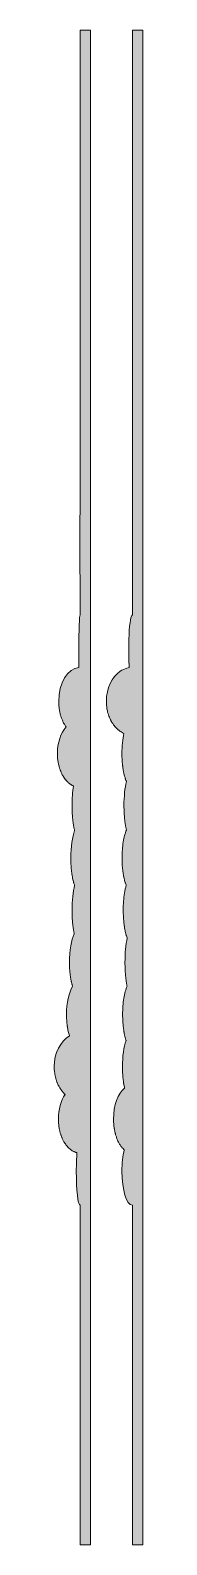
# Model space of a CAD drawing. Header units: inches. Extents: x -5 to 584, y 0 to 596.
# Drawn here: x 30 to 64, y 0 to 580 of the extents above; entities that cross this region are included whole.
import ezdxf

# ---------------------------------------------------------------- set-up
doc = ezdxf.new("R2010")
doc.units = ezdxf.units.IN
doc.header["$MEASUREMENT"] = 0
doc.layers.add('Layer 1', color=7, linetype='Continuous')

# ---------------------------------------------------------------- blocks, each defined once
blk = doc.blocks.new('block 2')
at = {"layer": 'Layer 1', "true_color": 0xff0000}
h = blk.add_hatch(color=1, dxfattribs=at)
h.dxf.hatch_style = 2
edge = h.paths.add_edge_path()
edge.add_spline(control_points=[(40, 396), (39.96, 396), (39.92, 390.18), (39.92, 383), (39.92, 375.82), (39.96, 370), (40, 370), (40, 370), (40, 356), (40, 356), (39.72, 356), (39.49, 350.18), (39.49, 343), (39.49, 342.42), (39.49, 341.86), (39.5, 341.3), (39.5, 341.15), (39.5, 341.01), (39.5, 340.86), (39.5, 340.39), (39.5, 339.93), (39.51, 339.48), (39.51, 339.4), (39.51, 339.31), (39.51, 339.22), (39.52, 338.7), (39.53, 338.19), (39.53, 337.7), (39.54, 337.59), (39.54, 337.48), (39.54, 337.36), (39.55, 336.96), (39.56, 336.57), (39.57, 336.19), (39.57, 336.12), (39.57, 336.05), (39.57, 335.98), (35.24, 335.63), (31.8, 329.95), (31.8, 323), (31.8, 322.53), (31.82, 322.07), (31.85, 321.61), (31.86, 321.46), (31.88, 321.31), (31.9, 321.16), (31.92, 320.86), (31.95, 320.56), (31.99, 320.26), (32.01, 320.09), (32.04, 319.92), (32.07, 319.75), (32.12, 319.48), (32.16, 319.22), (32.21, 318.97), (32.25, 318.79), (32.29, 318.61), (32.33, 318.44), (32.39, 318.2), (32.45, 317.96), (32.51, 317.73), (32.56, 317.55), (32.62, 317.38), (32.67, 317.21), (32.74, 316.99), (32.81, 316.77), (32.89, 316.55), (32.95, 316.38), (33.01, 316.22), (33.08, 316.06), (33.16, 315.85), (33.25, 315.64), (33.34, 315.44), (33.41, 315.29), (33.48, 315.14), (33.56, 314.99), (33.65, 314.79), (33.75, 314.6), (33.86, 314.42), (33.93, 314.27), (34.01, 314.13), (34.1, 314), (34.21, 313.82), (34.32, 313.64), (34.44, 313.47), (34.49, 313.39), (34.55, 313.29), (34.61, 313.21), (32.59, 310.83), (31.29, 307.14), (31.29, 303), (31.29, 302.59), (31.31, 302.18), (31.34, 301.78), (31.34, 301.65), (31.36, 301.52), (31.37, 301.39), (31.39, 301.12), (31.42, 300.84), (31.45, 300.57), (31.47, 300.43), (31.49, 300.29), (31.51, 300.15), (31.55, 299.89), (31.59, 299.64), (31.64, 299.39), (31.67, 299.25), (31.69, 299.12), (31.72, 298.99), (31.78, 298.71), (31.85, 298.43), (31.93, 298.15), (31.95, 298.07), (31.97, 297.98), (31.99, 297.89), (32.09, 297.54), (32.21, 297.19), (32.33, 296.85), (32.36, 296.77), (32.39, 296.69), (32.43, 296.61), (32.52, 296.35), (32.62, 296.1), (32.73, 295.86), (32.78, 295.75), (32.83, 295.64), (32.88, 295.53), (32.98, 295.32), (33.08, 295.11), (33.19, 294.91), (33.25, 294.81), (33.31, 294.7), (33.37, 294.59), (33.48, 294.39), (33.6, 294.19), (33.73, 294), (33.78, 293.92), (33.83, 293.83), (33.89, 293.74), (34.07, 293.47), (34.26, 293.21), (34.46, 292.97), (34.47, 292.96), (34.47, 292.96), (34.48, 292.95), (34.67, 292.71), (34.87, 292.49), (35.08, 292.28), (35.14, 292.21), (35.22, 292.15), (35.28, 292.08), (35.43, 291.94), (35.58, 291.8), (35.74, 291.67), (35.82, 291.6), (35.9, 291.54), (35.99, 291.47), (36.14, 291.35), (36.29, 291.24), (36.45, 291.14), (36.54, 291.08), (36.62, 291.02), (36.7, 290.97), (36.89, 290.86), (37.08, 290.76), (37.27, 290.66), (37.33, 290.63), (37.38, 290.6), (37.44, 290.57), (37.45, 290.57), (37.47, 290.56), (37.48, 290.55), (37.12, 288.42), (36.9, 285.82), (36.9, 283), (36.9, 282.54), (36.91, 282.09), (36.92, 281.64), (36.92, 281.49), (36.93, 281.35), (36.94, 281.2), (36.94, 280.9), (36.95, 280.61), (36.97, 280.32), (36.98, 280.14), (36.99, 279.98), (37, 279.8), (37.02, 279.55), (37.03, 279.3), (37.05, 279.05), (37.06, 278.87), (37.08, 278.7), (37.09, 278.52), (37.12, 278.29), (37.13, 278.05), (37.16, 277.83), (37.18, 277.65), (37.2, 277.49), (37.22, 277.32), (37.24, 277.1), (37.27, 276.88), (37.29, 276.67), (37.32, 276.5), (37.34, 276.34), (37.37, 276.18), (37.4, 275.98), (37.43, 275.78), (37.46, 275.59), (37.48, 275.43), (37.51, 275.27), (37.54, 275.12), (37.57, 274.93), (37.61, 274.75), (37.64, 274.57), (37.67, 274.42), (37.71, 274.28), (37.74, 274.14), (37.78, 273.97), (37.81, 273.8), (37.85, 273.65), (37.86, 273.59), (37.88, 273.54), (37.89, 273.48), (37.01, 271.12), (36.43, 267.3), (36.43, 263), (36.43, 262.5), (36.44, 262.01), (36.46, 261.53), (36.46, 261.37), (36.47, 261.22), (36.48, 261.06), (36.49, 260.74), (36.5, 260.41), (36.52, 260.1), (36.53, 259.92), (36.55, 259.75), (36.56, 259.58), (36.58, 259.28), (36.61, 258.99), (36.63, 258.71), (36.65, 258.54), (36.67, 258.38), (36.68, 258.21), (36.72, 257.92), (36.75, 257.63), (36.79, 257.34), (36.81, 257.2), (36.83, 257.07), (36.85, 256.93), (36.9, 256.53), (36.97, 256.14), (37.04, 255.76), (37.04, 255.75), (37.04, 255.74), (37.04, 255.74), (37.11, 255.35), (37.19, 254.99), (37.27, 254.63), (37.3, 254.52), (37.32, 254.42), (37.35, 254.31), (37.41, 254.07), (37.47, 253.84), (37.53, 253.62), (37.57, 253.5), (37.6, 253.39), (37.64, 253.28), (37.7, 253.08), (37.76, 252.89), (37.83, 252.71), (37.85, 252.65), (37.87, 252.58), (37.89, 252.52), (37.28, 250.14), (36.9, 246.76), (36.9, 243), (36.9, 242.55), (36.91, 242.11), (36.92, 241.68), (36.92, 241.53), (36.93, 241.39), (36.93, 241.24), (36.94, 240.96), (36.95, 240.68), (36.96, 240.4), (36.97, 240.22), (36.99, 240.05), (37, 239.88), (37.01, 239.64), (37.02, 239.4), (37.04, 239.16), (37.05, 238.99), (37.07, 238.82), (37.08, 238.65), (37.1, 238.42), (37.12, 238.19), (37.14, 237.98), (37.16, 237.8), (37.18, 237.64), (37.2, 237.47), (37.22, 237.26), (37.24, 237.05), (37.27, 236.85), (37.29, 236.68), (37.32, 236.52), (37.34, 236.36), (37.37, 236.17), (37.39, 235.97), (37.42, 235.78), (37.45, 235.62), (37.48, 235.47), (37.5, 235.32), (37.54, 235.14), (37.57, 234.96), (37.6, 234.78), (37.63, 234.63), (37.66, 234.5), (37.69, 234.35), (37.72, 234.21), (37.75, 234.05), (37.78, 233.92), (36.66, 231.6), (35.92, 227.58), (35.92, 223), (35.92, 222.55), (35.93, 222.11), (35.94, 221.67), (35.95, 221.59), (35.95, 221.52), (35.95, 221.44), (35.97, 221.08), (35.98, 220.73), (36, 220.38), (36.01, 220.24), (36.03, 220.1), (36.04, 219.96), (36.06, 219.69), (36.08, 219.41), (36.1, 219.14), (36.12, 218.93), (36.15, 218.74), (36.17, 218.53), (36.2, 218.34), (36.22, 218.14), (36.24, 217.95), (36.27, 217.77), (36.29, 217.59), (36.32, 217.42), (36.35, 217.21), (36.38, 217.01), (36.41, 216.81), (36.44, 216.66), (36.47, 216.52), (36.5, 216.37), (36.54, 216.16), (36.57, 215.94), (36.62, 215.74), (36.65, 215.59), (36.68, 215.46), (36.72, 215.32), (36.76, 215.12), (36.8, 214.92), (36.85, 214.74), (36.89, 214.6), (36.92, 214.48), (36.96, 214.35), (37.01, 214.17), (37.06, 213.99), (37.11, 213.82), (35.71, 211.49), (34.78, 207.52), (34.78, 203), (34.78, 202.3), (34.81, 201.62), (34.86, 200.94), (34.86, 200.84), (34.87, 200.73), (34.88, 200.62), (34.92, 199.99), (34.99, 199.37), (35.07, 198.77), (35.09, 198.66), (35.1, 198.54), (35.12, 198.43), (35.21, 197.83), (35.32, 197.25), (35.44, 196.7), (35.45, 196.63), (35.47, 196.57), (35.49, 196.51), (35.61, 195.97), (35.75, 195.46), (35.9, 194.98), (35.91, 194.94), (35.92, 194.9), (35.93, 194.86), (32.48, 192.83), (30.08, 188.28), (30.08, 183), (30.08, 182.5), (30.11, 182), (30.15, 181.51), (30.16, 181.35), (30.18, 181.2), (30.2, 181.05), (30.24, 180.71), (30.29, 180.38), (30.34, 180.06), (30.37, 179.89), (30.41, 179.72), (30.44, 179.55), (30.51, 179.24), (30.58, 178.94), (30.66, 178.64), (30.7, 178.49), (30.75, 178.33), (30.79, 178.17), (30.89, 177.84), (31.01, 177.52), (31.13, 177.21), (31.17, 177.1), (31.2, 176.99), (31.25, 176.88), (31.42, 176.47), (31.6, 176.07), (31.8, 175.68), (31.85, 175.59), (31.9, 175.51), (31.95, 175.43), (32.11, 175.13), (32.28, 174.84), (32.46, 174.57), (32.54, 174.44), (32.62, 174.33), (32.71, 174.21), (32.87, 173.98), (33.03, 173.76), (33.21, 173.54), (33.3, 173.43), (33.4, 173.31), (33.5, 173.2), (33.68, 172.99), (33.87, 172.79), (34.06, 172.6), (34.13, 172.54), (34.19, 172.46), (34.26, 172.4), (32.67, 170.03), (31.69, 166.7), (31.69, 163), (31.69, 162.57), (31.7, 162.15), (31.73, 161.73), (31.74, 161.59), (31.75, 161.45), (31.76, 161.31), (31.79, 161.03), (31.81, 160.76), (31.84, 160.49), (31.86, 160.33), (31.89, 160.17), (31.92, 160.01), (31.95, 159.77), (31.99, 159.53), (32.03, 159.29), (32.07, 159.12), (32.1, 158.96), (32.14, 158.8), (32.19, 158.58), (32.24, 158.36), (32.29, 158.14), (32.34, 157.98), (32.38, 157.82), (32.43, 157.66), (32.49, 157.45), (32.55, 157.24), (32.62, 157.03), (32.67, 156.88), (32.72, 156.73), (32.78, 156.58), (32.85, 156.38), (32.93, 156.18), (33.01, 155.99), (33.07, 155.84), (33.13, 155.7), (33.19, 155.56), (33.27, 155.37), (33.36, 155.18), (33.45, 155), (33.52, 154.87), (33.59, 154.74), (33.66, 154.61), (33.76, 154.43), (33.86, 154.25), (33.97, 154.08), (34.03, 153.96), (34.1, 153.84), (34.17, 153.73), (34.29, 153.55), (34.42, 153.38), (34.54, 153.21), (34.61, 153.12), (34.67, 153.02), (34.74, 152.93), (34.92, 152.71), (35.1, 152.5), (35.28, 152.3), (35.31, 152.27), (35.33, 152.24), (35.36, 152.22), (35.57, 151.99), (35.79, 151.79), (36.01, 151.59), (36.08, 151.53), (36.16, 151.48), (36.23, 151.43), (36.39, 151.3), (36.54, 151.18), (36.71, 151.07), (36.8, 151), (36.89, 150.95), (36.99, 150.89), (37.13, 150.8), (37.28, 150.71), (37.44, 150.64), (37.54, 150.59), (37.64, 150.54), (37.75, 150.5), (37.9, 150.43), (38.04, 150.37), (38.2, 150.32), (38.31, 150.28), (38.42, 150.25), (38.53, 150.22), (38.62, 150.19), (38.7, 150.16), (38.79, 150.14), (38.64, 148.09), (38.55, 145.64), (38.55, 143), (38.55, 135.82), (39.2, 130), (40, 130), (40, 130), (40, 116), (40, 116), (39.98, 116), (39.96, 110.18), (39.96, 103), (39.96, 95.82), (39.98, 90), (40, 90), (40, 90), (40, 0), (40, 0), (40, 0), (44, 0), (44, 0), (44, 0), (44, 580), (44, 580), (44, 580), (40, 580), (40, 580), (40, 580), (40, 396), (40, 396)], knot_values=[0, 0, 0, 0, 1, 1, 1, 2, 2, 2, 3, 3, 3, 4, 4, 4, 5, 5, 5, 6, 6, 6, 7, 7, 7, 8, 8, 8, 9, 9, 9, 10, 10, 10, 11, 11, 11, 12, 12, 12, 13, 13, 13, 14, 14, 14, 15, 15, 15, 16, 16, 16, 17, 17, 17, 18, 18, 18, 19, 19, 19, 20, 20, 20, 21, 21, 21, 22, 22, 22, 23, 23, 23, 24, 24, 24, 25, 25, 25, 26, 26, 26, 27, 27, 27, 28, 28, 28, 29, 29, 29, 30, 30, 30, 31, 31, 31, 32, 32, 32, 33, 33, 33, 34, 34, 34, 35, 35, 35, 36, 36, 36, 37, 37, 37, 38, 38, 38, 39, 39, 39, 40, 40, 40, 41, 41, 41, 42, 42, 42, 43, 43, 43, 44, 44, 44, 45, 45, 45, 46, 46, 46, 47, 47, 47, 48, 48, 48, 49, 49, 49, 50, 50, 50, 51, 51, 51, 52, 52, 52, 53, 53, 53, 54, 54, 54, 55, 55, 55, 56, 56, 56, 57, 57, 57, 58, 58, 58, 59, 59, 59, 60, 60, 60, 61, 61, 61, 62, 62, 62, 63, 63, 63, 64, 64, 64, 65, 65, 65, 66, 66, 66, 67, 67, 67, 68, 68, 68, 69, 69, 69, 70, 70, 70, 71, 71, 71, 72, 72, 72, 73, 73, 73, 74, 74, 74, 75, 75, 75, 76, 76, 76, 77, 77, 77, 78, 78, 78, 79, 79, 79, 80, 80, 80, 81, 81, 81, 82, 82, 82, 83, 83, 83, 84, 84, 84, 85, 85, 85, 86, 86, 86, 87, 87, 87, 88, 88, 88, 89, 89, 89, 90, 90, 90, 91, 91, 91, 92, 92, 92, 93, 93, 93, 94, 94, 94, 95, 95, 95, 96, 96, 96, 97, 97, 97, 98, 98, 98, 99, 99, 99, 100, 100, 100, 101, 101, 101, 102, 102, 102, 103, 103, 103, 104, 104, 104, 105, 105, 105, 106, 106, 106, 107, 107, 107, 108, 108, 108, 109, 109, 109, 110, 110, 110, 111, 111, 111, 112, 112, 112, 113, 113, 113, 114, 114, 114, 115, 115, 115, 116, 116, 116, 117, 117, 117, 118, 118, 118, 119, 119, 119, 120, 120, 120, 121, 121, 121, 122, 122, 122, 123, 123, 123, 124, 124, 124, 125, 125, 125, 126, 126, 126, 127, 127, 127, 128, 128, 128, 129, 129, 129, 130, 130, 130, 131, 131, 131, 132, 132, 132, 133, 133, 133, 134, 134, 134, 135, 135, 135, 136, 136, 136, 137, 137, 137, 138, 138, 138, 139, 139, 139, 140, 140, 140, 141, 141, 141, 142, 142, 142, 143, 143, 143, 144, 144, 144, 145, 145, 145, 146, 146, 146, 147, 147, 147, 148, 148, 148, 149, 149, 149, 150, 150, 150, 151, 151, 151, 152, 152, 152, 153, 153, 153, 154, 154, 154, 155, 155, 155, 156, 156, 156, 157, 157, 157, 158, 158, 158, 159, 159, 159, 160, 160, 160, 161, 161, 161, 162, 162, 162, 163, 163, 163, 164, 164, 164, 165, 165, 165, 166, 166, 166, 167, 167, 167, 168, 168, 168, 169, 169, 169, 170, 170, 170, 171, 171, 171, 172, 172, 172, 173, 173, 173, 174, 174, 174, 175, 175, 175, 176, 176, 176, 177, 177, 177, 178, 178, 178, 179, 179, 179, 180, 180, 180, 181, 181, 181, 182, 182, 182, 183, 183, 183, 184, 184, 184, 185, 185, 185, 186, 186, 186, 187, 187, 187, 188, 188, 188, 189, 189, 189, 189], degree=3, periodic=1)
h = blk.add_hatch(color=1, dxfattribs=at)
h.dxf.hatch_style = 2
edge = h.paths.add_edge_path()
edge.add_spline(control_points=[(60, 356), (59.95, 356), (59.9, 355.98), (59.86, 355.93), (59.71, 355.8), (59.58, 355.47), (59.45, 354.98), (58.94, 353), (58.59, 348.38), (58.59, 343), (58.59, 342.99), (58.59, 342.98), (58.59, 342.98), (58.59, 342.4), (58.59, 341.84), (58.6, 341.29), (58.6, 341.14), (58.61, 340.99), (58.61, 340.84), (58.62, 340.35), (58.63, 339.88), (58.64, 339.41), (58.65, 339.34), (58.65, 339.26), (58.65, 339.19), (58.67, 338.67), (58.69, 338.17), (58.71, 337.68), (58.72, 337.62), (58.72, 337.56), (58.72, 337.51), (58.72, 337.43), (58.73, 337.36), (58.73, 337.28), (58.76, 336.88), (58.78, 336.49), (58.8, 336.11), (58.81, 336.04), (58.81, 335.97), (58.82, 335.91), (58.51, 335.86), (58.2, 335.8), (57.9, 335.71), (57, 335.46), (56.15, 335.05), (55.36, 334.51), (52.2, 332.33), (50.04, 327.99), (50.04, 323), (50.04, 322.59), (50.06, 322.18), (50.09, 321.78), (50.1, 321.66), (50.11, 321.54), (50.12, 321.42), (50.15, 321.14), (50.18, 320.86), (50.22, 320.58), (50.24, 320.45), (50.26, 320.32), (50.28, 320.19), (50.33, 319.91), (50.38, 319.64), (50.44, 319.37), (50.46, 319.26), (50.49, 319.15), (50.51, 319.04), (50.6, 318.67), (50.7, 318.31), (50.82, 317.95), (50.83, 317.92), (50.84, 317.89), (50.85, 317.86), (50.96, 317.54), (51.08, 317.22), (51.2, 316.91), (51.25, 316.8), (51.29, 316.7), (51.34, 316.59), (51.44, 316.36), (51.55, 316.13), (51.66, 315.91), (51.71, 315.8), (51.77, 315.69), (51.82, 315.59), (51.94, 315.36), (52.07, 315.14), (52.2, 314.92), (52.26, 314.84), (52.3, 314.75), (52.36, 314.67), (52.54, 314.38), (52.74, 314.1), (52.94, 313.83), (52.97, 313.79), (53.01, 313.75), (53.04, 313.71), (53.22, 313.48), (53.4, 313.27), (53.59, 313.06), (53.66, 312.98), (53.74, 312.9), (53.81, 312.83), (53.97, 312.66), (54.13, 312.5), (54.3, 312.35), (54.38, 312.28), (54.46, 312.2), (54.54, 312.13), (54.72, 311.98), (54.91, 311.83), (55.1, 311.69), (55.17, 311.64), (55.23, 311.59), (55.3, 311.54), (55.32, 311.52), (55.34, 311.51), (55.36, 311.49), (55.6, 311.33), (55.84, 311.18), (56.09, 311.04), (56.15, 311.01), (56.21, 310.98), (56.26, 310.95), (56.43, 310.86), (56.6, 310.77), (56.78, 310.7), (56.29, 308.54), (56, 305.88), (56, 303), (56, 302.49), (56.01, 301.99), (56.03, 301.49), (56.03, 301.33), (56.04, 301.18), (56.05, 301.03), (56.07, 300.69), (56.09, 300.35), (56.11, 300.02), (56.12, 299.85), (56.14, 299.68), (56.15, 299.52), (56.18, 299.19), (56.21, 298.88), (56.24, 298.57), (56.26, 298.42), (56.28, 298.27), (56.29, 298.12), (56.34, 297.72), (56.4, 297.33), (56.46, 296.95), (56.47, 296.91), (56.47, 296.86), (56.48, 296.82), (56.55, 296.4), (56.63, 296), (56.71, 295.61), (56.74, 295.49), (56.76, 295.38), (56.79, 295.27), (56.85, 295), (56.91, 294.74), (56.98, 294.48), (57.02, 294.36), (57.05, 294.23), (57.09, 294.11), (57.15, 293.88), (57.23, 293.65), (57.3, 293.43), (57.33, 293.33), (57.37, 293.22), (57.41, 293.12), (57.5, 292.86), (57.6, 292.62), (57.7, 292.39), (57.71, 292.35), (57.73, 292.3), (57.74, 292.26), (57.15, 289.91), (56.78, 286.63), (56.78, 283), (56.78, 282.55), (56.79, 282.1), (56.8, 281.66), (56.8, 281.66), (56.8, 281.65), (56.8, 281.65), (56.81, 281.51), (56.81, 281.37), (56.82, 281.22), (56.83, 280.93), (56.84, 280.64), (56.85, 280.36), (56.86, 280.19), (56.87, 280.02), (56.88, 279.84), (56.9, 279.6), (56.91, 279.35), (56.93, 279.11), (56.95, 278.93), (56.96, 278.76), (56.98, 278.58), (57, 278.36), (57.02, 278.13), (57.04, 277.91), (57.06, 277.73), (57.08, 277.57), (57.1, 277.4), (57.13, 277.18), (57.15, 276.97), (57.18, 276.76), (57.18, 276.75), (57.18, 276.74), (57.18, 276.72), (57.2, 276.57), (57.23, 276.43), (57.25, 276.28), (57.28, 276.08), (57.31, 275.88), (57.34, 275.69), (57.37, 275.53), (57.4, 275.38), (57.43, 275.23), (57.46, 275.04), (57.49, 274.86), (57.53, 274.68), (57.56, 274.53), (57.59, 274.39), (57.63, 274.25), (57.66, 274.08), (57.7, 273.92), (57.74, 273.76), (57.74, 273.74), (57.75, 273.72), (57.75, 273.7), (57.23, 272.53), (56.81, 270.97), (56.51, 269.14), (56.21, 267.31), (56.04, 265.22), (56.04, 263), (56.04, 262.99), (56.04, 262.99), (56.04, 262.98), (56.04, 262.49), (56.05, 262.01), (56.07, 261.54), (56.07, 261.38), (56.08, 261.22), (56.09, 261.07), (56.1, 260.74), (56.12, 260.42), (56.14, 260.11), (56.15, 259.94), (56.17, 259.76), (56.18, 259.59), (56.21, 259.3), (56.23, 259.01), (56.26, 258.73), (56.28, 258.56), (56.3, 258.39), (56.32, 258.23), (56.35, 257.94), (56.39, 257.66), (56.43, 257.39), (56.45, 257.24), (56.47, 257.09), (56.5, 256.95), (56.55, 256.61), (56.61, 256.29), (56.67, 255.96), (56.69, 255.9), (56.7, 255.83), (56.71, 255.76), (56.79, 255.38), (56.87, 255.01), (56.96, 254.66), (56.99, 254.56), (57.02, 254.46), (57.05, 254.36), (57.11, 254.12), (57.18, 253.88), (57.25, 253.65), (57.26, 253.61), (57.28, 253.56), (57.29, 253.52), (57.31, 253.45), (57.34, 253.38), (57.37, 253.31), (57.43, 253.11), (57.5, 252.92), (57.57, 252.74), (57.59, 252.69), (57.61, 252.62), (57.64, 252.57), (57.38, 251.68), (57.15, 250.64), (56.98, 249.49), (56.68, 247.58), (56.51, 245.37), (56.51, 243), (56.51, 242.49), (56.52, 241.99), (56.54, 241.49), (56.54, 241.34), (56.55, 241.18), (56.55, 241.03), (56.57, 240.69), (56.58, 240.35), (56.61, 240.02), (56.62, 239.85), (56.63, 239.69), (56.64, 239.52), (56.66, 239.2), (56.69, 238.89), (56.72, 238.58), (56.74, 238.43), (56.75, 238.28), (56.77, 238.13), (56.81, 237.75), (56.85, 237.37), (56.91, 237), (56.91, 236.95), (56.92, 236.89), (56.93, 236.83), (56.99, 236.41), (57.06, 236.01), (57.13, 235.62), (57.15, 235.51), (57.17, 235.4), (57.19, 235.29), (57.25, 235.02), (57.3, 234.75), (57.36, 234.5), (57.39, 234.37), (57.42, 234.25), (57.45, 234.13), (57.51, 233.89), (57.57, 233.67), (57.64, 233.45), (57.66, 233.38), (57.68, 233.3), (57.7, 233.23), (57.71, 233.2), (57.72, 233.17), (57.73, 233.13), (57.81, 232.88), (57.89, 232.66), (57.97, 232.44), (57.99, 232.39), (58, 232.33), (58.02, 232.28), (57.76, 231.1), (57.55, 229.69), (57.4, 228.12), (57.26, 226.55), (57.18, 224.82), (57.18, 223), (57.18, 222.55), (57.18, 222.11), (57.19, 221.68), (57.19, 221.55), (57.2, 221.42), (57.2, 221.29), (57.21, 220.99), (57.22, 220.69), (57.23, 220.4), (57.24, 220.23), (57.25, 220.08), (57.26, 219.91), (57.27, 219.66), (57.29, 219.41), (57.3, 219.16), (57.31, 218.98), (57.33, 218.81), (57.34, 218.64), (57.36, 218.42), (57.38, 218.19), (57.4, 217.98), (57.41, 217.8), (57.43, 217.64), (57.45, 217.47), (57.47, 217.26), (57.49, 217.05), (57.51, 216.85), (57.53, 216.69), (57.55, 216.53), (57.57, 216.38), (57.6, 216.18), (57.62, 215.97), (57.65, 215.78), (57.67, 215.63), (57.7, 215.48), (57.72, 215.33), (57.75, 215.15), (57.78, 214.96), (57.81, 214.79), (57.84, 214.64), (57.87, 214.5), (57.89, 214.36), (57.92, 214.21), (57.95, 214.06), (57.98, 213.92), (57.47, 212.76), (57.04, 211.18), (56.74, 209.31), (56.44, 207.44), (56.27, 205.29), (56.27, 203), (56.27, 202.99), (56.28, 202.97), (56.28, 202.96), (56.28, 202.5), (56.28, 202.05), (56.3, 201.6), (56.3, 201.44), (56.31, 201.29), (56.32, 201.13), (56.33, 200.83), (56.34, 200.53), (56.36, 200.24), (56.37, 200.06), (56.39, 199.88), (56.4, 199.71), (56.42, 199.44), (56.44, 199.18), (56.46, 198.92), (56.48, 198.74), (56.5, 198.57), (56.52, 198.39), (56.55, 198.15), (56.57, 197.91), (56.6, 197.67), (56.63, 197.5), (56.65, 197.33), (56.68, 197.15), (56.71, 196.93), (56.74, 196.7), (56.78, 196.48), (56.79, 196.39), (56.81, 196.3), (56.82, 196.21), (56.84, 196.14), (56.85, 196.07), (56.86, 196), (56.9, 195.78), (56.95, 195.57), (56.99, 195.36), (57.02, 195.21), (57.05, 195.06), (57.09, 194.92), (57.13, 194.71), (57.18, 194.51), (57.23, 194.31), (57.27, 194.18), (57.3, 194.05), (57.33, 193.93), (57.39, 193.72), (57.45, 193.53), (57.52, 193.33), (57.54, 193.25), (57.57, 193.15), (57.59, 193.07), (56.74, 190.69), (56.2, 187.06), (56.2, 183), (56.2, 183), (56.2, 183), (56.2, 182.99), (56.2, 182.3), (56.22, 181.61), (56.25, 180.95), (56.25, 180.84), (56.26, 180.73), (56.26, 180.62), (56.3, 179.99), (56.35, 179.37), (56.41, 178.77), (56.42, 178.65), (56.43, 178.54), (56.44, 178.42), (56.51, 177.83), (56.58, 177.25), (56.67, 176.7), (56.69, 176.63), (56.7, 176.57), (56.71, 176.5), (56.8, 175.97), (56.9, 175.46), (57.01, 174.97), (57.02, 174.94), (57.03, 174.89), (57.04, 174.86), (54.53, 172.82), (52.78, 168.28), (52.78, 163), (52.78, 162.42), (52.81, 161.86), (52.85, 161.3), (52.86, 161.15), (52.88, 161), (52.89, 160.85), (52.93, 160.38), (52.99, 159.91), (53.06, 159.45), (53.08, 159.37), (53.08, 159.29), (53.1, 159.22), (53.18, 158.69), (53.29, 158.19), (53.42, 157.7), (53.45, 157.58), (53.48, 157.45), (53.51, 157.33), (53.62, 156.93), (53.74, 156.55), (53.87, 156.17), (53.9, 156.08), (53.93, 155.97), (53.97, 155.88), (54.13, 155.43), (54.31, 155.01), (54.5, 154.6), (54.54, 154.51), (54.58, 154.43), (54.63, 154.35), (54.79, 154.02), (54.96, 153.71), (55.14, 153.41), (55.19, 153.32), (55.25, 153.23), (55.3, 153.14), (55.53, 152.8), (55.76, 152.47), (56.01, 152.18), (56.04, 152.13), (56.08, 152.09), (56.12, 152.05), (56.34, 151.8), (56.56, 151.57), (56.79, 151.37), (56.83, 151.33), (56.87, 151.28), (56.91, 151.25), (56.34, 149.01), (56, 146.13), (56, 143), (56, 135.82), (57.79, 130), (60, 130), (60, 130), (60, 0), (60, 0), (60, 0), (64, 0), (64, 0), (64, 0), (64, 580), (64, 580), (64, 580), (60, 580), (60, 580), (60, 580), (60, 356), (60, 356)], knot_values=[0, 0, 0, 0, 1, 1, 1, 2, 2, 2, 3, 3, 3, 4, 4, 4, 5, 5, 5, 6, 6, 6, 7, 7, 7, 8, 8, 8, 9, 9, 9, 10, 10, 10, 11, 11, 11, 12, 12, 12, 13, 13, 13, 14, 14, 14, 15, 15, 15, 16, 16, 16, 17, 17, 17, 18, 18, 18, 19, 19, 19, 20, 20, 20, 21, 21, 21, 22, 22, 22, 23, 23, 23, 24, 24, 24, 25, 25, 25, 26, 26, 26, 27, 27, 27, 28, 28, 28, 29, 29, 29, 30, 30, 30, 31, 31, 31, 32, 32, 32, 33, 33, 33, 34, 34, 34, 35, 35, 35, 36, 36, 36, 37, 37, 37, 38, 38, 38, 39, 39, 39, 40, 40, 40, 41, 41, 41, 42, 42, 42, 43, 43, 43, 44, 44, 44, 45, 45, 45, 46, 46, 46, 47, 47, 47, 48, 48, 48, 49, 49, 49, 50, 50, 50, 51, 51, 51, 52, 52, 52, 53, 53, 53, 54, 54, 54, 55, 55, 55, 56, 56, 56, 57, 57, 57, 58, 58, 58, 59, 59, 59, 60, 60, 60, 61, 61, 61, 62, 62, 62, 63, 63, 63, 64, 64, 64, 65, 65, 65, 66, 66, 66, 67, 67, 67, 68, 68, 68, 69, 69, 69, 70, 70, 70, 71, 71, 71, 72, 72, 72, 73, 73, 73, 74, 74, 74, 75, 75, 75, 76, 76, 76, 77, 77, 77, 78, 78, 78, 79, 79, 79, 80, 80, 80, 81, 81, 81, 82, 82, 82, 83, 83, 83, 84, 84, 84, 85, 85, 85, 86, 86, 86, 87, 87, 87, 88, 88, 88, 89, 89, 89, 90, 90, 90, 91, 91, 91, 92, 92, 92, 93, 93, 93, 94, 94, 94, 95, 95, 95, 96, 96, 96, 97, 97, 97, 98, 98, 98, 99, 99, 99, 100, 100, 100, 101, 101, 101, 102, 102, 102, 103, 103, 103, 104, 104, 104, 105, 105, 105, 106, 106, 106, 107, 107, 107, 108, 108, 108, 109, 109, 109, 110, 110, 110, 111, 111, 111, 112, 112, 112, 113, 113, 113, 114, 114, 114, 115, 115, 115, 116, 116, 116, 117, 117, 117, 118, 118, 118, 119, 119, 119, 120, 120, 120, 121, 121, 121, 122, 122, 122, 123, 123, 123, 124, 124, 124, 125, 125, 125, 126, 126, 126, 127, 127, 127, 128, 128, 128, 129, 129, 129, 130, 130, 130, 131, 131, 131, 132, 132, 132, 133, 133, 133, 134, 134, 134, 135, 135, 135, 136, 136, 136, 137, 137, 137, 138, 138, 138, 139, 139, 139, 140, 140, 140, 141, 141, 141, 142, 142, 142, 143, 143, 143, 144, 144, 144, 145, 145, 145, 146, 146, 146, 147, 147, 147, 148, 148, 148, 149, 149, 149, 150, 150, 150, 151, 151, 151, 152, 152, 152, 153, 153, 153, 154, 154, 154, 155, 155, 155, 156, 156, 156, 157, 157, 157, 158, 158, 158, 159, 159, 159, 160, 160, 160, 161, 161, 161, 162, 162, 162, 163, 163, 163, 164, 164, 164, 165, 165, 165, 166, 166, 166, 167, 167, 167, 168, 168, 168, 169, 169, 169, 170, 170, 170, 171, 171, 171, 172, 172, 172, 173, 173, 173, 174, 174, 174, 175, 175, 175, 176, 176, 176, 177, 177, 177, 178, 178, 178, 179, 179, 179, 180, 180, 180, 181, 181, 181, 182, 182, 182, 183, 183, 183, 184, 184, 184, 185, 185, 185, 186, 186, 186, 187, 187, 187, 188, 188, 188, 188], degree=3, periodic=1)
at = {"layer": 'Layer 1', "lineweight": 0}
for points, knots in [([(40, 396), (39.96, 396), (39.92, 390.18), (39.92, 383), (39.92, 375.82), (39.96, 370), (40, 370), (40, 370), (40, 356), (40, 356), (39.72, 356), (39.49, 350.18), (39.49, 343), (39.49, 342.42), (39.49, 341.86), (39.5, 341.3), (39.5, 341.15), (39.5, 341.01), (39.5, 340.86), (39.5, 340.39), (39.5, 339.93), (39.51, 339.48), (39.51, 339.4), (39.51, 339.31), (39.51, 339.22), (39.52, 338.7), (39.53, 338.19), (39.53, 337.7), (39.54, 337.59), (39.54, 337.48), (39.54, 337.36), (39.55, 336.96), (39.56, 336.57), (39.57, 336.19), (39.57, 336.12), (39.57, 336.05), (39.57, 335.98), (35.24, 335.63), (31.8, 329.95), (31.8, 323), (31.8, 322.53), (31.82, 322.07), (31.85, 321.61), (31.86, 321.46), (31.88, 321.31), (31.9, 321.16), (31.92, 320.86), (31.95, 320.56), (31.99, 320.26), (32.01, 320.09), (32.04, 319.92), (32.07, 319.75), (32.12, 319.48), (32.16, 319.22), (32.21, 318.97), (32.25, 318.79), (32.29, 318.61), (32.33, 318.44), (32.39, 318.2), (32.45, 317.96), (32.51, 317.73), (32.56, 317.55), (32.62, 317.38), (32.67, 317.21), (32.74, 316.99), (32.81, 316.77), (32.89, 316.55), (32.95, 316.38), (33.01, 316.22), (33.08, 316.06), (33.16, 315.85), (33.25, 315.64), (33.34, 315.44), (33.41, 315.29), (33.48, 315.14), (33.56, 314.99), (33.65, 314.79), (33.75, 314.6), (33.86, 314.42), (33.93, 314.27), (34.01, 314.13), (34.1, 314), (34.21, 313.82), (34.32, 313.64), (34.44, 313.47), (34.49, 313.39), (34.55, 313.29), (34.61, 313.21), (32.59, 310.83), (31.29, 307.14), (31.29, 303), (31.29, 302.59), (31.31, 302.18), (31.34, 301.78), (31.34, 301.65), (31.36, 301.52), (31.37, 301.39), (31.39, 301.12), (31.42, 300.84), (31.45, 300.57), (31.47, 300.43), (31.49, 300.29), (31.51, 300.15), (31.55, 299.89), (31.59, 299.64), (31.64, 299.39), (31.67, 299.25), (31.69, 299.12), (31.72, 298.99), (31.78, 298.71), (31.85, 298.43), (31.93, 298.15), (31.95, 298.07), (31.97, 297.98), (31.99, 297.89), (32.09, 297.54), (32.21, 297.19), (32.33, 296.85), (32.36, 296.77), (32.39, 296.69), (32.43, 296.61), (32.52, 296.35), (32.62, 296.1), (32.73, 295.86), (32.78, 295.75), (32.83, 295.64), (32.88, 295.53), (32.98, 295.32), (33.08, 295.11), (33.19, 294.91), (33.25, 294.81), (33.31, 294.7), (33.37, 294.59), (33.48, 294.39), (33.6, 294.19), (33.73, 294), (33.78, 293.92), (33.83, 293.83), (33.89, 293.74), (34.07, 293.47), (34.26, 293.21), (34.46, 292.97), (34.47, 292.96), (34.47, 292.96), (34.48, 292.95), (34.67, 292.71), (34.87, 292.49), (35.08, 292.28), (35.14, 292.21), (35.22, 292.15), (35.28, 292.08), (35.43, 291.94), (35.58, 291.8), (35.74, 291.67), (35.82, 291.6), (35.9, 291.54), (35.99, 291.47), (36.14, 291.35), (36.29, 291.24), (36.45, 291.14), (36.54, 291.08), (36.62, 291.02), (36.7, 290.97), (36.89, 290.86), (37.08, 290.76), (37.27, 290.66), (37.33, 290.63), (37.38, 290.6), (37.44, 290.57), (37.45, 290.57), (37.47, 290.56), (37.48, 290.55), (37.12, 288.42), (36.9, 285.82), (36.9, 283), (36.9, 282.54), (36.91, 282.09), (36.92, 281.64), (36.92, 281.49), (36.93, 281.35), (36.94, 281.2), (36.94, 280.9), (36.95, 280.61), (36.97, 280.32), (36.98, 280.14), (36.99, 279.98), (37, 279.8), (37.02, 279.55), (37.03, 279.3), (37.05, 279.05), (37.06, 278.87), (37.08, 278.7), (37.09, 278.52), (37.12, 278.29), (37.13, 278.05), (37.16, 277.83), (37.18, 277.65), (37.2, 277.49), (37.22, 277.32), (37.24, 277.1), (37.27, 276.88), (37.29, 276.67), (37.32, 276.5), (37.34, 276.34), (37.37, 276.18), (37.4, 275.98), (37.43, 275.78), (37.46, 275.59), (37.48, 275.43), (37.51, 275.27), (37.54, 275.12), (37.57, 274.93), (37.61, 274.75), (37.64, 274.57), (37.67, 274.42), (37.71, 274.28), (37.74, 274.14), (37.78, 273.97), (37.81, 273.8), (37.85, 273.65), (37.86, 273.59), (37.88, 273.54), (37.89, 273.48), (37.01, 271.12), (36.43, 267.3), (36.43, 263), (36.43, 262.5), (36.44, 262.01), (36.46, 261.53), (36.46, 261.37), (36.47, 261.22), (36.48, 261.06), (36.49, 260.74), (36.5, 260.41), (36.52, 260.1), (36.53, 259.92), (36.55, 259.75), (36.56, 259.58), (36.58, 259.28), (36.61, 258.99), (36.63, 258.71), (36.65, 258.54), (36.67, 258.38), (36.68, 258.21), (36.72, 257.92), (36.75, 257.63), (36.79, 257.34), (36.81, 257.2), (36.83, 257.07), (36.85, 256.93), (36.9, 256.53), (36.97, 256.14), (37.04, 255.76), (37.04, 255.75), (37.04, 255.74), (37.04, 255.74), (37.11, 255.35), (37.19, 254.99), (37.27, 254.63), (37.3, 254.52), (37.32, 254.42), (37.35, 254.31), (37.41, 254.07), (37.47, 253.84), (37.53, 253.62), (37.57, 253.5), (37.6, 253.39), (37.64, 253.28), (37.7, 253.08), (37.76, 252.89), (37.83, 252.71), (37.85, 252.65), (37.87, 252.58), (37.89, 252.52), (37.28, 250.14), (36.9, 246.76), (36.9, 243), (36.9, 242.55), (36.91, 242.11), (36.92, 241.68), (36.92, 241.53), (36.93, 241.39), (36.93, 241.24), (36.94, 240.96), (36.95, 240.68), (36.96, 240.4), (36.97, 240.22), (36.99, 240.05), (37, 239.88), (37.01, 239.64), (37.02, 239.4), (37.04, 239.16), (37.05, 238.99), (37.07, 238.82), (37.08, 238.65), (37.1, 238.42), (37.12, 238.19), (37.14, 237.98), (37.16, 237.8), (37.18, 237.64), (37.2, 237.47), (37.22, 237.26), (37.24, 237.05), (37.27, 236.85), (37.29, 236.68), (37.32, 236.52), (37.34, 236.36), (37.37, 236.17), (37.39, 235.97), (37.42, 235.78), (37.45, 235.62), (37.48, 235.47), (37.5, 235.32), (37.54, 235.14), (37.57, 234.96), (37.6, 234.78), (37.63, 234.63), (37.66, 234.5), (37.69, 234.35), (37.72, 234.21), (37.75, 234.05), (37.78, 233.92), (36.66, 231.6), (35.92, 227.58), (35.92, 223), (35.92, 222.55), (35.93, 222.11), (35.94, 221.67), (35.95, 221.59), (35.95, 221.52), (35.95, 221.44), (35.97, 221.08), (35.98, 220.73), (36, 220.38), (36.01, 220.24), (36.03, 220.1), (36.04, 219.96), (36.06, 219.69), (36.08, 219.41), (36.1, 219.14), (36.12, 218.93), (36.15, 218.74), (36.17, 218.53), (36.2, 218.34), (36.22, 218.14), (36.24, 217.95), (36.27, 217.77), (36.29, 217.59), (36.32, 217.42), (36.35, 217.21), (36.38, 217.01), (36.41, 216.81), (36.44, 216.66), (36.47, 216.52), (36.5, 216.37), (36.54, 216.16), (36.57, 215.94), (36.62, 215.74), (36.65, 215.59), (36.68, 215.46), (36.72, 215.32), (36.76, 215.12), (36.8, 214.92), (36.85, 214.74), (36.89, 214.6), (36.92, 214.48), (36.96, 214.35), (37.01, 214.17), (37.06, 213.99), (37.11, 213.82), (35.71, 211.49), (34.78, 207.52), (34.78, 203), (34.78, 202.3), (34.81, 201.62), (34.86, 200.94), (34.86, 200.84), (34.87, 200.73), (34.88, 200.62), (34.92, 199.99), (34.99, 199.37), (35.07, 198.77), (35.09, 198.66), (35.1, 198.54), (35.12, 198.43), (35.21, 197.83), (35.32, 197.25), (35.44, 196.7), (35.45, 196.63), (35.47, 196.57), (35.49, 196.51), (35.61, 195.97), (35.75, 195.46), (35.9, 194.98), (35.91, 194.94), (35.92, 194.9), (35.93, 194.86), (32.48, 192.83), (30.08, 188.28), (30.08, 183), (30.08, 182.5), (30.11, 182), (30.15, 181.51), (30.16, 181.35), (30.18, 181.2), (30.2, 181.05), (30.24, 180.71), (30.29, 180.38), (30.34, 180.06), (30.37, 179.89), (30.41, 179.72), (30.44, 179.55), (30.51, 179.24), (30.58, 178.94), (30.66, 178.64), (30.7, 178.49), (30.75, 178.33), (30.79, 178.17), (30.89, 177.84), (31.01, 177.52), (31.13, 177.21), (31.17, 177.1), (31.2, 176.99), (31.25, 176.88), (31.42, 176.47), (31.6, 176.07), (31.8, 175.68), (31.85, 175.59), (31.9, 175.51), (31.95, 175.43), (32.11, 175.13), (32.28, 174.84), (32.46, 174.57), (32.54, 174.44), (32.62, 174.33), (32.71, 174.21), (32.87, 173.98), (33.03, 173.76), (33.21, 173.54), (33.3, 173.43), (33.4, 173.31), (33.5, 173.2), (33.68, 172.99), (33.87, 172.79), (34.06, 172.6), (34.13, 172.54), (34.19, 172.46), (34.26, 172.4), (32.67, 170.03), (31.69, 166.7), (31.69, 163), (31.69, 162.57), (31.7, 162.15), (31.73, 161.73), (31.74, 161.59), (31.75, 161.45), (31.76, 161.31), (31.79, 161.03), (31.81, 160.76), (31.84, 160.49), (31.86, 160.33), (31.89, 160.17), (31.92, 160.01), (31.95, 159.77), (31.99, 159.53), (32.03, 159.29), (32.07, 159.12), (32.1, 158.96), (32.14, 158.8), (32.19, 158.58), (32.24, 158.36), (32.29, 158.14), (32.34, 157.98), (32.38, 157.82), (32.43, 157.66), (32.49, 157.45), (32.55, 157.24), (32.62, 157.03), (32.67, 156.88), (32.72, 156.73), (32.78, 156.58), (32.85, 156.38), (32.93, 156.18), (33.01, 155.99), (33.07, 155.84), (33.13, 155.7), (33.19, 155.56), (33.27, 155.37), (33.36, 155.18), (33.45, 155), (33.52, 154.87), (33.59, 154.74), (33.66, 154.61), (33.76, 154.43), (33.86, 154.25), (33.97, 154.08), (34.03, 153.96), (34.1, 153.84), (34.17, 153.73), (34.29, 153.55), (34.42, 153.38), (34.54, 153.21), (34.61, 153.12), (34.67, 153.02), (34.74, 152.93), (34.92, 152.71), (35.1, 152.5), (35.28, 152.3), (35.31, 152.27), (35.33, 152.24), (35.36, 152.22), (35.57, 151.99), (35.79, 151.79), (36.01, 151.59), (36.08, 151.53), (36.16, 151.48), (36.23, 151.43), (36.39, 151.3), (36.54, 151.18), (36.71, 151.07), (36.8, 151), (36.89, 150.95), (36.99, 150.89), (37.13, 150.8), (37.28, 150.71), (37.44, 150.64), (37.54, 150.59), (37.64, 150.54), (37.75, 150.5), (37.9, 150.43), (38.04, 150.37), (38.2, 150.32), (38.31, 150.28), (38.42, 150.25), (38.53, 150.22), (38.62, 150.19), (38.7, 150.16), (38.79, 150.14), (38.64, 148.09), (38.55, 145.64), (38.55, 143), (38.55, 135.82), (39.2, 130), (40, 130), (40, 130), (40, 116), (40, 116), (39.98, 116), (39.96, 110.18), (39.96, 103), (39.96, 95.82), (39.98, 90), (40, 90), (40, 90), (40, 0), (40, 0), (40, 0), (44, 0), (44, 0), (44, 0), (44, 580), (44, 580), (44, 580), (40, 580), (40, 580), (40, 580), (40, 396), (40, 396)], [0, 0, 0, 0, 1, 1, 1, 2, 2, 2, 3, 3, 3, 4, 4, 4, 5, 5, 5, 6, 6, 6, 7, 7, 7, 8, 8, 8, 9, 9, 9, 10, 10, 10, 11, 11, 11, 12, 12, 12, 13, 13, 13, 14, 14, 14, 15, 15, 15, 16, 16, 16, 17, 17, 17, 18, 18, 18, 19, 19, 19, 20, 20, 20, 21, 21, 21, 22, 22, 22, 23, 23, 23, 24, 24, 24, 25, 25, 25, 26, 26, 26, 27, 27, 27, 28, 28, 28, 29, 29, 29, 30, 30, 30, 31, 31, 31, 32, 32, 32, 33, 33, 33, 34, 34, 34, 35, 35, 35, 36, 36, 36, 37, 37, 37, 38, 38, 38, 39, 39, 39, 40, 40, 40, 41, 41, 41, 42, 42, 42, 43, 43, 43, 44, 44, 44, 45, 45, 45, 46, 46, 46, 47, 47, 47, 48, 48, 48, 49, 49, 49, 50, 50, 50, 51, 51, 51, 52, 52, 52, 53, 53, 53, 54, 54, 54, 55, 55, 55, 56, 56, 56, 57, 57, 57, 58, 58, 58, 59, 59, 59, 60, 60, 60, 61, 61, 61, 62, 62, 62, 63, 63, 63, 64, 64, 64, 65, 65, 65, 66, 66, 66, 67, 67, 67, 68, 68, 68, 69, 69, 69, 70, 70, 70, 71, 71, 71, 72, 72, 72, 73, 73, 73, 74, 74, 74, 75, 75, 75, 76, 76, 76, 77, 77, 77, 78, 78, 78, 79, 79, 79, 80, 80, 80, 81, 81, 81, 82, 82, 82, 83, 83, 83, 84, 84, 84, 85, 85, 85, 86, 86, 86, 87, 87, 87, 88, 88, 88, 89, 89, 89, 90, 90, 90, 91, 91, 91, 92, 92, 92, 93, 93, 93, 94, 94, 94, 95, 95, 95, 96, 96, 96, 97, 97, 97, 98, 98, 98, 99, 99, 99, 100, 100, 100, 101, 101, 101, 102, 102, 102, 103, 103, 103, 104, 104, 104, 105, 105, 105, 106, 106, 106, 107, 107, 107, 108, 108, 108, 109, 109, 109, 110, 110, 110, 111, 111, 111, 112, 112, 112, 113, 113, 113, 114, 114, 114, 115, 115, 115, 116, 116, 116, 117, 117, 117, 118, 118, 118, 119, 119, 119, 120, 120, 120, 121, 121, 121, 122, 122, 122, 123, 123, 123, 124, 124, 124, 125, 125, 125, 126, 126, 126, 127, 127, 127, 128, 128, 128, 129, 129, 129, 130, 130, 130, 131, 131, 131, 132, 132, 132, 133, 133, 133, 134, 134, 134, 135, 135, 135, 136, 136, 136, 137, 137, 137, 138, 138, 138, 139, 139, 139, 140, 140, 140, 141, 141, 141, 142, 142, 142, 143, 143, 143, 144, 144, 144, 145, 145, 145, 146, 146, 146, 147, 147, 147, 148, 148, 148, 149, 149, 149, 150, 150, 150, 151, 151, 151, 152, 152, 152, 153, 153, 153, 154, 154, 154, 155, 155, 155, 156, 156, 156, 157, 157, 157, 158, 158, 158, 159, 159, 159, 160, 160, 160, 161, 161, 161, 162, 162, 162, 163, 163, 163, 164, 164, 164, 165, 165, 165, 166, 166, 166, 167, 167, 167, 168, 168, 168, 169, 169, 169, 170, 170, 170, 171, 171, 171, 172, 172, 172, 173, 173, 173, 174, 174, 174, 175, 175, 175, 176, 176, 176, 177, 177, 177, 178, 178, 178, 179, 179, 179, 180, 180, 180, 181, 181, 181, 182, 182, 182, 183, 183, 183, 184, 184, 184, 185, 185, 185, 186, 186, 186, 187, 187, 187, 188, 188, 188, 189, 189, 189, 189]), ([(60, 356), (59.95, 356), (59.9, 355.98), (59.86, 355.93), (59.71, 355.8), (59.58, 355.47), (59.45, 354.98), (58.94, 353), (58.59, 348.38), (58.59, 343), (58.59, 342.99), (58.59, 342.98), (58.59, 342.98), (58.59, 342.4), (58.59, 341.84), (58.6, 341.29), (58.6, 341.14), (58.61, 340.99), (58.61, 340.84), (58.62, 340.35), (58.63, 339.88), (58.64, 339.41), (58.65, 339.34), (58.65, 339.26), (58.65, 339.19), (58.67, 338.67), (58.69, 338.17), (58.71, 337.68), (58.72, 337.62), (58.72, 337.56), (58.72, 337.51), (58.72, 337.43), (58.73, 337.36), (58.73, 337.28), (58.76, 336.88), (58.78, 336.49), (58.8, 336.11), (58.81, 336.04), (58.81, 335.97), (58.82, 335.91), (58.51, 335.86), (58.2, 335.8), (57.9, 335.71), (57, 335.46), (56.15, 335.05), (55.36, 334.51), (52.2, 332.33), (50.04, 327.99), (50.04, 323), (50.04, 322.59), (50.06, 322.18), (50.09, 321.78), (50.1, 321.66), (50.11, 321.54), (50.12, 321.42), (50.15, 321.14), (50.18, 320.86), (50.22, 320.58), (50.24, 320.45), (50.26, 320.32), (50.28, 320.19), (50.33, 319.91), (50.38, 319.64), (50.44, 319.37), (50.46, 319.26), (50.49, 319.15), (50.51, 319.04), (50.6, 318.67), (50.7, 318.31), (50.82, 317.95), (50.83, 317.92), (50.84, 317.89), (50.85, 317.86), (50.96, 317.54), (51.08, 317.22), (51.2, 316.91), (51.25, 316.8), (51.29, 316.7), (51.34, 316.59), (51.44, 316.36), (51.55, 316.13), (51.66, 315.91), (51.71, 315.8), (51.77, 315.69), (51.82, 315.59), (51.94, 315.36), (52.07, 315.14), (52.2, 314.92), (52.26, 314.84), (52.3, 314.75), (52.36, 314.67), (52.54, 314.38), (52.74, 314.1), (52.94, 313.83), (52.97, 313.79), (53.01, 313.75), (53.04, 313.71), (53.22, 313.48), (53.4, 313.27), (53.59, 313.06), (53.66, 312.98), (53.74, 312.9), (53.81, 312.83), (53.97, 312.66), (54.13, 312.5), (54.3, 312.35), (54.38, 312.28), (54.46, 312.2), (54.54, 312.13), (54.72, 311.98), (54.91, 311.83), (55.1, 311.69), (55.17, 311.64), (55.23, 311.59), (55.3, 311.54), (55.32, 311.52), (55.34, 311.51), (55.36, 311.49), (55.6, 311.33), (55.84, 311.18), (56.09, 311.04), (56.15, 311.01), (56.21, 310.98), (56.26, 310.95), (56.43, 310.86), (56.6, 310.77), (56.78, 310.7), (56.29, 308.54), (56, 305.88), (56, 303), (56, 302.49), (56.01, 301.99), (56.03, 301.49), (56.03, 301.33), (56.04, 301.18), (56.05, 301.03), (56.07, 300.69), (56.09, 300.35), (56.11, 300.02), (56.12, 299.85), (56.14, 299.68), (56.15, 299.52), (56.18, 299.19), (56.21, 298.88), (56.24, 298.57), (56.26, 298.42), (56.28, 298.27), (56.29, 298.12), (56.34, 297.72), (56.4, 297.33), (56.46, 296.95), (56.47, 296.91), (56.47, 296.86), (56.48, 296.82), (56.55, 296.4), (56.63, 296), (56.71, 295.61), (56.74, 295.49), (56.76, 295.38), (56.79, 295.27), (56.85, 295), (56.91, 294.74), (56.98, 294.48), (57.02, 294.36), (57.05, 294.23), (57.09, 294.11), (57.15, 293.88), (57.23, 293.65), (57.3, 293.43), (57.33, 293.33), (57.37, 293.22), (57.41, 293.12), (57.5, 292.86), (57.6, 292.62), (57.7, 292.39), (57.71, 292.35), (57.73, 292.3), (57.74, 292.26), (57.15, 289.91), (56.78, 286.63), (56.78, 283), (56.78, 282.55), (56.79, 282.1), (56.8, 281.66), (56.8, 281.66), (56.8, 281.65), (56.8, 281.65), (56.81, 281.51), (56.81, 281.37), (56.82, 281.22), (56.83, 280.93), (56.84, 280.64), (56.85, 280.36), (56.86, 280.19), (56.87, 280.02), (56.88, 279.84), (56.9, 279.6), (56.91, 279.35), (56.93, 279.11), (56.95, 278.93), (56.96, 278.76), (56.98, 278.58), (57, 278.36), (57.02, 278.13), (57.04, 277.91), (57.06, 277.73), (57.08, 277.57), (57.1, 277.4), (57.13, 277.18), (57.15, 276.97), (57.18, 276.76), (57.18, 276.75), (57.18, 276.74), (57.18, 276.72), (57.2, 276.57), (57.23, 276.43), (57.25, 276.28), (57.28, 276.08), (57.31, 275.88), (57.34, 275.69), (57.37, 275.53), (57.4, 275.38), (57.43, 275.23), (57.46, 275.04), (57.49, 274.86), (57.53, 274.68), (57.56, 274.53), (57.59, 274.39), (57.63, 274.25), (57.66, 274.08), (57.7, 273.92), (57.74, 273.76), (57.74, 273.74), (57.75, 273.72), (57.75, 273.7), (57.23, 272.53), (56.81, 270.97), (56.51, 269.14), (56.21, 267.31), (56.04, 265.22), (56.04, 263), (56.04, 262.99), (56.04, 262.99), (56.04, 262.98), (56.04, 262.49), (56.05, 262.01), (56.07, 261.54), (56.07, 261.38), (56.08, 261.22), (56.09, 261.07), (56.1, 260.74), (56.12, 260.42), (56.14, 260.11), (56.15, 259.94), (56.17, 259.76), (56.18, 259.59), (56.21, 259.3), (56.23, 259.01), (56.26, 258.73), (56.28, 258.56), (56.3, 258.39), (56.32, 258.23), (56.35, 257.94), (56.39, 257.66), (56.43, 257.39), (56.45, 257.24), (56.47, 257.09), (56.5, 256.95), (56.55, 256.61), (56.61, 256.29), (56.67, 255.96), (56.69, 255.9), (56.7, 255.83), (56.71, 255.76), (56.79, 255.38), (56.87, 255.01), (56.96, 254.66), (56.99, 254.56), (57.02, 254.46), (57.05, 254.36), (57.11, 254.12), (57.18, 253.88), (57.25, 253.65), (57.26, 253.61), (57.28, 253.56), (57.29, 253.52), (57.31, 253.45), (57.34, 253.38), (57.37, 253.31), (57.43, 253.11), (57.5, 252.92), (57.57, 252.74), (57.59, 252.69), (57.61, 252.62), (57.64, 252.57), (57.38, 251.68), (57.15, 250.64), (56.98, 249.49), (56.68, 247.58), (56.51, 245.37), (56.51, 243), (56.51, 242.49), (56.52, 241.99), (56.54, 241.49), (56.54, 241.34), (56.55, 241.18), (56.55, 241.03), (56.57, 240.69), (56.58, 240.35), (56.61, 240.02), (56.62, 239.85), (56.63, 239.69), (56.64, 239.52), (56.66, 239.2), (56.69, 238.89), (56.72, 238.58), (56.74, 238.43), (56.75, 238.28), (56.77, 238.13), (56.81, 237.75), (56.85, 237.37), (56.91, 237), (56.91, 236.95), (56.92, 236.89), (56.93, 236.83), (56.99, 236.41), (57.06, 236.01), (57.13, 235.62), (57.15, 235.51), (57.17, 235.4), (57.19, 235.29), (57.25, 235.02), (57.3, 234.75), (57.36, 234.5), (57.39, 234.37), (57.42, 234.25), (57.45, 234.13), (57.51, 233.89), (57.57, 233.67), (57.64, 233.45), (57.66, 233.38), (57.68, 233.3), (57.7, 233.23), (57.71, 233.2), (57.72, 233.17), (57.73, 233.13), (57.81, 232.88), (57.89, 232.66), (57.97, 232.44), (57.99, 232.39), (58, 232.33), (58.02, 232.28), (57.76, 231.1), (57.55, 229.69), (57.4, 228.12), (57.26, 226.55), (57.18, 224.82), (57.18, 223), (57.18, 222.55), (57.18, 222.11), (57.19, 221.68), (57.19, 221.55), (57.2, 221.42), (57.2, 221.29), (57.21, 220.99), (57.22, 220.69), (57.23, 220.4), (57.24, 220.23), (57.25, 220.08), (57.26, 219.91), (57.27, 219.66), (57.29, 219.41), (57.3, 219.16), (57.31, 218.98), (57.33, 218.81), (57.34, 218.64), (57.36, 218.42), (57.38, 218.19), (57.4, 217.98), (57.41, 217.8), (57.43, 217.64), (57.45, 217.47), (57.47, 217.26), (57.49, 217.05), (57.51, 216.85), (57.53, 216.69), (57.55, 216.53), (57.57, 216.38), (57.6, 216.18), (57.62, 215.97), (57.65, 215.78), (57.67, 215.63), (57.7, 215.48), (57.72, 215.33), (57.75, 215.15), (57.78, 214.96), (57.81, 214.79), (57.84, 214.64), (57.87, 214.5), (57.89, 214.36), (57.92, 214.21), (57.95, 214.06), (57.98, 213.92), (57.47, 212.76), (57.04, 211.18), (56.74, 209.31), (56.44, 207.44), (56.27, 205.29), (56.27, 203), (56.27, 202.99), (56.28, 202.97), (56.28, 202.96), (56.28, 202.5), (56.28, 202.05), (56.3, 201.6), (56.3, 201.44), (56.31, 201.29), (56.32, 201.13), (56.33, 200.83), (56.34, 200.53), (56.36, 200.24), (56.37, 200.06), (56.39, 199.88), (56.4, 199.71), (56.42, 199.44), (56.44, 199.18), (56.46, 198.92), (56.48, 198.74), (56.5, 198.57), (56.52, 198.39), (56.55, 198.15), (56.57, 197.91), (56.6, 197.67), (56.63, 197.5), (56.65, 197.33), (56.68, 197.15), (56.71, 196.93), (56.74, 196.7), (56.78, 196.48), (56.79, 196.39), (56.81, 196.3), (56.82, 196.21), (56.84, 196.14), (56.85, 196.07), (56.86, 196), (56.9, 195.78), (56.95, 195.57), (56.99, 195.36), (57.02, 195.21), (57.05, 195.06), (57.09, 194.92), (57.13, 194.71), (57.18, 194.51), (57.23, 194.31), (57.27, 194.18), (57.3, 194.05), (57.33, 193.93), (57.39, 193.72), (57.45, 193.53), (57.52, 193.33), (57.54, 193.25), (57.57, 193.15), (57.59, 193.07), (56.74, 190.69), (56.2, 187.06), (56.2, 183), (56.2, 183), (56.2, 183), (56.2, 182.99), (56.2, 182.3), (56.22, 181.61), (56.25, 180.95), (56.25, 180.84), (56.26, 180.73), (56.26, 180.62), (56.3, 179.99), (56.35, 179.37), (56.41, 178.77), (56.42, 178.65), (56.43, 178.54), (56.44, 178.42), (56.51, 177.83), (56.58, 177.25), (56.67, 176.7), (56.69, 176.63), (56.7, 176.57), (56.71, 176.5), (56.8, 175.97), (56.9, 175.46), (57.01, 174.97), (57.02, 174.94), (57.03, 174.89), (57.04, 174.86), (54.53, 172.82), (52.78, 168.28), (52.78, 163), (52.78, 162.42), (52.81, 161.86), (52.85, 161.3), (52.86, 161.15), (52.88, 161), (52.89, 160.85), (52.93, 160.38), (52.99, 159.91), (53.06, 159.45), (53.08, 159.37), (53.08, 159.29), (53.1, 159.22), (53.18, 158.69), (53.29, 158.19), (53.42, 157.7), (53.45, 157.58), (53.48, 157.45), (53.51, 157.33), (53.62, 156.93), (53.74, 156.55), (53.87, 156.17), (53.9, 156.08), (53.93, 155.97), (53.97, 155.88), (54.13, 155.43), (54.31, 155.01), (54.5, 154.6), (54.54, 154.51), (54.58, 154.43), (54.63, 154.35), (54.79, 154.02), (54.96, 153.71), (55.14, 153.41), (55.19, 153.32), (55.25, 153.23), (55.3, 153.14), (55.53, 152.8), (55.76, 152.47), (56.01, 152.18), (56.04, 152.13), (56.08, 152.09), (56.12, 152.05), (56.34, 151.8), (56.56, 151.57), (56.79, 151.37), (56.83, 151.33), (56.87, 151.28), (56.91, 151.25), (56.34, 149.01), (56, 146.13), (56, 143), (56, 135.82), (57.79, 130), (60, 130), (60, 130), (60, 0), (60, 0), (60, 0), (64, 0), (64, 0), (64, 0), (64, 580), (64, 580), (64, 580), (60, 580), (60, 580), (60, 580), (60, 356), (60, 356)], [0, 0, 0, 0, 1, 1, 1, 2, 2, 2, 3, 3, 3, 4, 4, 4, 5, 5, 5, 6, 6, 6, 7, 7, 7, 8, 8, 8, 9, 9, 9, 10, 10, 10, 11, 11, 11, 12, 12, 12, 13, 13, 13, 14, 14, 14, 15, 15, 15, 16, 16, 16, 17, 17, 17, 18, 18, 18, 19, 19, 19, 20, 20, 20, 21, 21, 21, 22, 22, 22, 23, 23, 23, 24, 24, 24, 25, 25, 25, 26, 26, 26, 27, 27, 27, 28, 28, 28, 29, 29, 29, 30, 30, 30, 31, 31, 31, 32, 32, 32, 33, 33, 33, 34, 34, 34, 35, 35, 35, 36, 36, 36, 37, 37, 37, 38, 38, 38, 39, 39, 39, 40, 40, 40, 41, 41, 41, 42, 42, 42, 43, 43, 43, 44, 44, 44, 45, 45, 45, 46, 46, 46, 47, 47, 47, 48, 48, 48, 49, 49, 49, 50, 50, 50, 51, 51, 51, 52, 52, 52, 53, 53, 53, 54, 54, 54, 55, 55, 55, 56, 56, 56, 57, 57, 57, 58, 58, 58, 59, 59, 59, 60, 60, 60, 61, 61, 61, 62, 62, 62, 63, 63, 63, 64, 64, 64, 65, 65, 65, 66, 66, 66, 67, 67, 67, 68, 68, 68, 69, 69, 69, 70, 70, 70, 71, 71, 71, 72, 72, 72, 73, 73, 73, 74, 74, 74, 75, 75, 75, 76, 76, 76, 77, 77, 77, 78, 78, 78, 79, 79, 79, 80, 80, 80, 81, 81, 81, 82, 82, 82, 83, 83, 83, 84, 84, 84, 85, 85, 85, 86, 86, 86, 87, 87, 87, 88, 88, 88, 89, 89, 89, 90, 90, 90, 91, 91, 91, 92, 92, 92, 93, 93, 93, 94, 94, 94, 95, 95, 95, 96, 96, 96, 97, 97, 97, 98, 98, 98, 99, 99, 99, 100, 100, 100, 101, 101, 101, 102, 102, 102, 103, 103, 103, 104, 104, 104, 105, 105, 105, 106, 106, 106, 107, 107, 107, 108, 108, 108, 109, 109, 109, 110, 110, 110, 111, 111, 111, 112, 112, 112, 113, 113, 113, 114, 114, 114, 115, 115, 115, 116, 116, 116, 117, 117, 117, 118, 118, 118, 119, 119, 119, 120, 120, 120, 121, 121, 121, 122, 122, 122, 123, 123, 123, 124, 124, 124, 125, 125, 125, 126, 126, 126, 127, 127, 127, 128, 128, 128, 129, 129, 129, 130, 130, 130, 131, 131, 131, 132, 132, 132, 133, 133, 133, 134, 134, 134, 135, 135, 135, 136, 136, 136, 137, 137, 137, 138, 138, 138, 139, 139, 139, 140, 140, 140, 141, 141, 141, 142, 142, 142, 143, 143, 143, 144, 144, 144, 145, 145, 145, 146, 146, 146, 147, 147, 147, 148, 148, 148, 149, 149, 149, 150, 150, 150, 151, 151, 151, 152, 152, 152, 153, 153, 153, 154, 154, 154, 155, 155, 155, 156, 156, 156, 157, 157, 157, 158, 158, 158, 159, 159, 159, 160, 160, 160, 161, 161, 161, 162, 162, 162, 163, 163, 163, 164, 164, 164, 165, 165, 165, 166, 166, 166, 167, 167, 167, 168, 168, 168, 169, 169, 169, 170, 170, 170, 171, 171, 171, 172, 172, 172, 173, 173, 173, 174, 174, 174, 175, 175, 175, 176, 176, 176, 177, 177, 177, 178, 178, 178, 179, 179, 179, 180, 180, 180, 181, 181, 181, 182, 182, 182, 183, 183, 183, 184, 184, 184, 185, 185, 185, 186, 186, 186, 187, 187, 187, 188, 188, 188, 188])]:
    blk.add_open_spline(points, degree=3, knots=knots, dxfattribs=at)

msp = doc.modelspace()

# ---------------------------------------------------------------- block references
at = {"layer": 'Layer 1'}
msp.add_blockref('block 2', (0, 0), dxfattribs=at)

doc.saveas('drawing.dxf')
